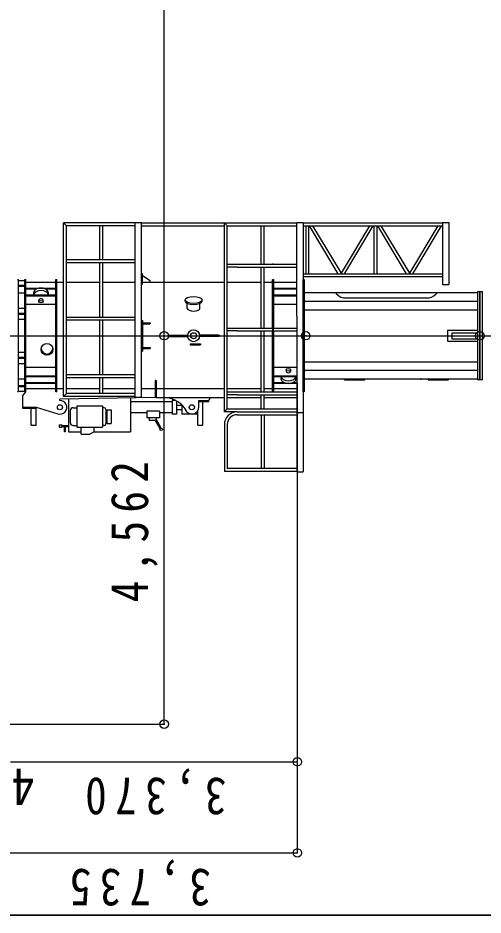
# Model space of a CAD drawing. Units: millimetres, scale not verified. Extents: x -1018044 to 39892, y -408708 to 2166079.
# Drawn here: x -14336 to -8870, y -16760 to -6225 of the extents above; entities that cross this region are included whole.
import ezdxf

# ---------------------------------------------------------------- set-up
doc = ezdxf.new("R2010")
doc.units = ezdxf.units.MM
doc.header["$LTSCALE"] = 200
doc.header["$PDMODE"] = 32
doc.header["$PDSIZE"] = 100
doc.linetypes.add('CHAIN2', pattern=[12, 9, -1, 1, -1])
for name, color, linetype in [('0-0', 7, 'Continuous'), ('1-0', 7, 'Continuous'), ('1-1', 4, 'Continuous'), ('1-2', 7, 'Continuous'), ('1-4', 7, 'Continuous')]:
    doc.layers.add(name, color=color, linetype=linetype)
doc.styles.add('ＭＳ ゴシック', font='')
doc.styles.get('ＭＳ ゴシック').set_extended_font_data('MS Gothic')

# ---------------------------------------------------------------- blocks, each defined once
blk = doc.blocks.new('VC-60B立面')
at = {"layer": '0-0', "color": 2, "linetype": 'CHAIN2'}
blk.add_line((-4977.1, -1688.5), (-4977.1, -6693.7), dxfattribs=at)
at = {"layer": '0-0'}
for p, q in [((-5827.1, -2941.6), (-5827.1, -3101.6)), ((-5687.1, -2941.6), (-5827.1, -2941.6)), ((-5815.1, -2941.6), (-5815.1, -3101.6)), ((-5687.1, -2941.6), (-5637.1, -2981.6)), ((-5637.1, -2893.6), (-5637.1, -2881.6)), ((-5637.1, -2893.6), (-4317.1, -2893.6)), ((-5627.1, -2893.6), (-5627.1, -2969.6)), ((-5572.1, -2893.6), (-5572.1, -2969.6)), ((-5560.1, -2893.6), (-5560.1, -2969.6)), ((-5482.1, -2893.6), (-5482.1, -2969.6)), ((-5302.1, -2893.6), (-5302.1, -2969.6)), ((-5242.1, -2893.6), (-5242.1, -2969.6)), ((-5230.1, -2893.6), (-5230.1, -2969.6)), ((-5170.1, -2893.6), (-5170.1, -2969.6)), ((-4784.1, -2893.6), (-4784.1, -2969.6)), ((-4724.1, -2893.6), (-4724.1, -2969.6)), ((-4712.1, -2893.6), (-4712.1, -2969.6)), ((-4652.1, -2893.6), (-4652.1, -2969.6)), ((-4472.1, -2893.6), (-4472.1, -2969.6)), ((-4394.1, -2893.6), (-4394.1, -2969.6)), ((-4382.1, -2893.6), (-4382.1, -2969.6)), ((-4327.1, -2893.6), (-4327.1, -2969.6)), ((-4317.1, -2881.6), (-4317.1, -2893.6)), ((-6027.1, -3041.6), (-6027.1, -3101.6)), ((-6027.1, -3041.6), (-5827.1, -3041.6)), ((-5637.1, -2969.6), (-4317.1, -2969.6)), ((-5637.1, -2981.6), (-5637.1, -2969.6)), ((-5637.1, -2981.6), (-4317.1, -2981.6)), ((-5602.1, -3331.6), (-5602.1, -2981.6)), ((-5536.1, -2981.6), (-5536.1, -3331.6)), ((-5527.1, -2981.6), (-5527.1, -3331.6)), ((-5456.1, -2981.6), (-5456.1, -3331.6)), ((-5447.1, -2981.6), (-5447.1, -3331.6)), ((-5347.1, -2981.6), (-5347.1, -3331.6)), ((-4607.1, -2981.6), (-4607.1, -3331.6)), ((-4507.1, -2981.6), (-4507.1, -3331.6)), ((-4498.1, -2981.6), (-4498.1, -3331.6)), ((-4427.1, -2981.6), (-4427.1, -3108.9)), ((-4418.1, -2981.6), (-4418.1, -3331.6)), ((-4352.1, -3331.6), (-4352.1, -2981.6)), ((-4317.1, -2969.6), (-4317.1, -2981.6)), ((-6027.1, -3101.6), (-5815.1, -3101.6)), ((-5815.1, -3101.6), (-5893.6, -3358.2)), ((-5815.1, -3101.6), (-5827.1, -3101.6)), ((-4577.1, -3132.9), (-4557.3, -3132.9)), ((-4577.1, -3183.1), (-4556.9, -3183.1)), ((-4427.1, -3205.1), (-4427.1, -3331.6)), ((-5637.1, -3331.6), (-4317.1, -3331.6)), ((-4317.1, -3331.6), (-5637.1, -3331.6)), ((-5637.1, -3343.6), (-5637.1, -3331.6)), ((-5637.1, -3343.6), (-4317.1, -3343.6)), ((-5602.1, -3422.6), (-5602.1, -3343.6)), ((-4352.1, -3422.6), (-4352.1, -3343.6)), ((-4317.1, -3331.6), (-4317.1, -3343.6)), ((-6107.1, -3436.6), (-6042.1, -3436.6)), ((-6107.1, -3446.6), (-6107.1, -3436.6)), ((-6107.1, -3446.6), (-6042.1, -3446.6)), ((-6022.1, -3371.6), (-6052.1, -3371.6)), ((-6052.1, -3371.6), (-6052.1, -3401.6)), ((-6042.1, -3401.6), (-6042.1, -3481.6)), ((-6032.1, -3401.6), (-6032.1, -3481.6)), ((-5737.1, -3381.6), (-5722.1, -3381.6)), ((-5702.1, -4501.6), (-5722.1, -3381.6)), ((-5657.1, -3456.6), (-5691.1, -3422.6)), ((-5602.1, -3850.6), (-5602.1, -3456.6)), ((-5471.1, -4264.6), (-5471.1, -3456.6)), ((-5437.1, -4264.6), (-5437.1, -3456.6)), ((-4796.3, -4264.6), (-4796.3, -3456.6)), ((-4762.3, -4264.6), (-4762.3, -3456.6)), ((-4352.1, -3850.6), (-4352.1, -3456.6)), ((-4121.1, -4264.6), (-4121.1, -3456.6)), ((-4087.1, -4264.6), (-4087.1, -3456.6)), ((-3653.1, -4264.6), (-3653.1, -3422.6)), ((-5720.3, -3481.6), (-6107.1, -3481.6)), ((-6107.1, -3481.6), (-6107.1, -3631.6)), ((-5802.1, -3581.6), (-6052.1, -3581.6)), ((-6052.1, -3581.6), (-6052.1, -3881.6)), ((-6032.1, -3536.6), (-6032.1, -3581.6)), ((-5857.1, -3501.6), (-5997.1, -3501.6)), ((-5822.1, -3536.6), (-5822.1, -3581.6)), ((-6132.1, -3631.6), (-6052.1, -3631.6)), ((-6132.1, -3631.6), (-6132.1, -3731.6)), ((-6107.1, -3781.6), (-6132.1, -3731.6)), ((-6107.1, -3781.6), (-6052.1, -3781.6)), ((-6107.1, -3781.6), (-6107.1, -4211.6)), ((-6032.1, -3901.6), (-6032.1, -3881.6)), ((-5822.1, -3901.6), (-5822.1, -3881.6)), ((-5657.1, -3850.6), (-5471.1, -3850.6)), ((-5657.1, -3884.6), (-5471.1, -3884.6)), ((-5602.1, -4264.6), (-5602.1, -3884.6)), ((-5437.1, -3850.6), (-4796.3, -3850.6)), ((-5437.1, -3884.6), (-4796.3, -3884.6)), ((-4762.3, -3850.6), (-4121.1, -3850.6)), ((-4762.3, -3884.6), (-4121.1, -3884.6)), ((-4352.1, -4264.6), (-4352.1, -3884.6)), ((-4087.1, -3850.6), (-3687.1, -3850.6)), ((-4087.1, -3884.6), (-3687.1, -3884.6)), ((-5842.1, -3921.6), (-6012.1, -3921.6)), ((-6007.1, -3931.6), (-6007.1, -3981.6)), ((-5847.1, -3931.6), (-6007.1, -3931.6)), ((-5847.1, -3981.6), (-6007.1, -3981.6)), ((-5977.1, -3921.6), (-5977.1, -3931.6)), ((-5877.1, -3921.6), (-5877.1, -3931.6)), ((-5847.1, -3931.6), (-5847.1, -3981.6)), ((-5707.3, -4211.6), (-6107.1, -4211.6)), ((-5882.1, -4401.6), (-5882.1, -4211.6)), ((-5752.1, -4701.6), (-5752.1, -4211.6)), ((-5697.1, -4264.6), (-3647.1, -4264.6)), ((-5697.1, -4264.6), (-5697.1, -4339.6)), ((-3647.1, -4264.6), (-3647.1, -4339.6)), ((-5942.1, -4551.6), (-5942.1, -4401.6)), ((-5697.1, -4339.6), (-3647.1, -4339.6)), ((-5602.1, -4501.6), (-5602.1, -4339.6)), ((-5157.1, -4339.6), (-5157.1, -4351.6)), ((-4797.1, -4339.6), (-5157.1, -4339.6)), ((-4797.1, -4351.6), (-5157.1, -4351.6)), ((-5127.1, -4351.6), (-5127.1, -4439.6)), ((-5115.1, -4351.6), (-5115.1, -4439.6)), ((-4839.1, -4351.6), (-4839.1, -4439.6)), ((-4827.1, -4351.6), (-4827.1, -4439.6)), ((-4797.1, -4339.6), (-4797.1, -4351.6)), ((-4372.1, -4339.6), (-4252.1, -4339.6)), ((-4372.1, -4351.6), (-4372.1, -4339.6)), ((-4372.1, -4351.6), (-4252.1, -4351.6)), ((-4352.1, -5313.6), (-4352.1, -4339.6)), ((-4252.1, -4351.6), (-4252.1, -4339.6)), ((-3687.1, -4339.6), (-3687.1, -5313.6)), ((-3653.1, -4339.6), (-3653.1, -6164.6)), ((-6068.6, -4558.6), (-5972.1, -4503)), ((-6061.1, -4571.6), (-5957.1, -4511.6)), ((-5942.1, -4431.6), (-5972.1, -4431.6)), ((-5972.1, -4511.6), (-5972.1, -4431.6)), ((-5942.1, -4511.6), (-5972.1, -4511.6)), ((-5502.1, -4501.6), (-5702.1, -4501.6)), ((-5702.1, -4513.6), (-5702.1, -4501.6)), ((-5502.1, -4513.6), (-5702.1, -4513.6)), ((-5702.1, -4513.6), (-5702.1, -5313.6)), ((-5602.1, -5313.6), (-5602.1, -4513.6)), ((-5502.1, -4513.6), (-5502.1, -4501.6)), ((-5115.1, -4439.6), (-5127.1, -4439.6)), ((-4827.1, -4439.6), (-4839.1, -4439.6)), ((-5862.1, -4551.6), (-5942.1, -4551.6)), ((-5882.1, -4701.6), (-5882.1, -4551.6)), ((-5737.1, -4701.6), (-5897.1, -4701.6)), ((-5897.1, -4751.6), (-5897.1, -4701.6)), ((-5737.1, -4742.1), (-5737.1, -4701.6)), ((-4985.1, -4651.6), (-4985.1, -4881.6)), ((-4969.1, -4651.6), (-4985.1, -4651.6)), ((-4969.1, -4651.6), (-4969.1, -4881.6)), ((-5742.3, -4751.6), (-5897.1, -4751.6)), ((-5787.1, -4811.6), (-5897.1, -4811.6)), ((-5897.1, -5001.6), (-5897.1, -4811.6)), ((-5842.1, -4751.6), (-5842.1, -4811.6)), ((-5792.1, -4751.6), (-5792.1, -4811.6)), ((-5071.1, -4911.6), (-5083.1, -4911.6)), ((-5083.1, -4911.6), (-5083.1, -5031.6)), ((-4658.4, -4876.6), (-4597.1, -4876.6)), ((-4570.6, -4851.6), (-4557.1, -4851.6)), ((-6027.1, -5001.6), (-6027.1, -5061.6)), ((-6027.1, -5001.6), (-5855.9, -5001.6)), ((-5817.1, -5011.6), (-5737.1, -5011.6)), ((-5749.1, -5011.6), (-5749.1, -5131.6)), ((-5737.1, -5011.6), (-5737.1, -5131.6)), ((-4985.1, -5251.6), (-4985.1, -5021.6)), ((-4969.1, -5251.6), (-4969.1, -5021.6)), ((-4658.4, -5026.6), (-4597.1, -5026.6)), ((-4570.6, -5051.6), (-4557.1, -5051.6)), ((-6027.1, -5061.6), (-5749.1, -5061.6)), ((-5749.1, -5131.6), (-5737.1, -5131.6)), ((-5737.1, -5131.6), (-5702.1, -5151.8)), ((-4969.1, -5251.6), (-4985.1, -5251.6)), ((-6571.1, -6164.6), (-6571.1, -5313.6)), ((-6021.1, -5313.6), (-6571.1, -5313.6)), ((-6537.1, -6164.6), (-6537.1, -5347.6)), ((-6021.1, -5347.6), (-6537.1, -5347.6)), ((-5871.1, -5313.6), (-3653.1, -5313.6)), ((-5871.1, -5463.6), (-5871.1, -5313.6)), ((-5837.1, -5347.6), (-5871.1, -5313.6)), ((-5837.1, -5347.6), (-3687.1, -5347.6)), ((-5837.1, -5347.6), (-5837.1, -6164.6)), ((-5702.1, -5347.6), (-5702.1, -5747.6)), ((-5671.1, -5463.6), (-5671.1, -5347.6)), ((-5637.1, -5347.6), (-5637.1, -6164.6)), ((-5602.1, -5747.6), (-5602.1, -5347.6)), ((-4921.1, -5463.6), (-4921.1, -5347.6)), ((-4887.1, -5347.6), (-4887.1, -6164.6)), ((-4352.1, -5747.6), (-4352.1, -5347.6)), ((-4171.1, -5463.6), (-4171.1, -5347.6)), ((-4137.1, -5347.6), (-4137.1, -6164.6)), ((-3687.1, -5347.6), (-3653.1, -5313.6)), ((-3687.1, -5347.6), (-3687.1, -6164.6)), ((-5905.1, -5463.6), (-5905.1, -6164.6)), ((-5871.1, -5463.6), (-5871.1, -6164.6)), ((-5671.1, -5463.6), (-5671.1, -6164.6)), ((-4921.1, -5463.6), (-4921.1, -6164.6)), ((-4171.1, -5463.6), (-4171.1, -6164.6)), ((-5905.1, -5747.6), (-6537.1, -5747.6)), ((-5905.1, -5781.6), (-6537.1, -5781.6)), ((-5837.1, -5747.6), (-5671.1, -5747.6)), ((-5837.1, -5781.6), (-5671.1, -5781.6)), ((-5702.1, -5781.6), (-5702.1, -6164.6)), ((-5637.1, -5747.6), (-4921.1, -5747.6)), ((-5637.1, -5781.6), (-4921.1, -5781.6)), ((-5602.1, -5877.6), (-5602.1, -5781.6)), ((-4887.1, -5747.6), (-4171.1, -5747.6)), ((-4887.1, -5781.6), (-4171.1, -5781.6)), ((-4352.1, -5877.6), (-4352.1, -5781.6)), ((-4137.1, -5747.6), (-3687.1, -5747.6)), ((-4137.1, -5781.6), (-3687.1, -5781.6)), ((-4317.1, -5877.6), (-5637.1, -5877.6)), ((-5637.1, -5889.6), (-5637.1, -5877.6)), ((-5637.1, -5877.6), (-4921.1, -5877.6)), ((-5637.1, -5889.6), (-4317.1, -5889.6)), ((-4921.1, -5889.6), (-5637.1, -5889.6)), ((-5602.1, -6164.6), (-5602.1, -5889.6)), ((-5536.2, -5889.6), (-5536.2, -6164.6)), ((-5527.2, -5889.6), (-5527.2, -6016.9)), ((-5456.2, -5889.6), (-5456.2, -6164.6)), ((-5447.2, -5889.6), (-5447.2, -6164.6)), ((-5347.2, -5889.6), (-5347.2, -6164.6)), ((-4887.1, -5889.6), (-4887.1, -5877.6)), ((-4887.1, -5877.6), (-4317.1, -5877.6)), ((-4317.1, -5889.6), (-4887.1, -5889.6)), ((-4607.2, -5889.6), (-4607.2, -6164.6)), ((-4507.2, -5889.6), (-4507.2, -6164.6)), ((-4498.2, -5889.6), (-4498.2, -6164.6)), ((-4427.2, -5889.6), (-4427.2, -6164.6)), ((-4418.2, -5889.6), (-4418.2, -6164.6)), ((-4352.1, -6164.6), (-4352.1, -5889.6)), ((-4317.1, -5877.6), (-4317.1, -5889.6)), ((-4137.1, -5889.6), (-4137.1, -5877.6)), ((-5377.2, -6091.1), (-5397.3, -6091.1)), ((-5377.2, -6040.9), (-5397, -6040.9)), ((-6577.1, -6164.6), (-6577.1, -6239.6)), ((-4747.1, -6164.6), (-6577.1, -6164.6)), ((-5877.1, -6164.6), (-5877.1, -6239.6)), ((-5527.2, -6113.1), (-5527.2, -6164.6)), ((-4747.1, -6164.6), (-3647.1, -6164.6)), ((-3647.1, -6164.6), (-3647.1, -6239.6)), ((-3647.1, -6239.6), (-6577.1, -6239.6)), ((-5637.1, -6239.6), (-4317.1, -6239.6)), ((-5637.1, -6251.6), (-5637.1, -6239.6)), ((-4317.1, -6251.6), (-5637.1, -6251.6)), ((-5637.1, -6251.6), (-4317.1, -6251.6)), ((-5485.1, -6254.3), (-5485.1, -8286)), ((-5382.1, -6251.3), (-5382.1, -8286)), ((-5282.1, -6251.3), (-5282.1, -8286)), ((-4672.1, -6245.3), (-4672.1, -8286)), ((-4572.1, -6256.7), (-4572.1, -8286)), ((-4469.1, -6268.1), (-4469.1, -8286)), ((-4317.1, -6239.6), (-4317.1, -6251.6)), ((-4283.1, -6239.6), (-4283.1, -7876.6)), ((-4249.1, -6239.6), (-4249.1, -7876.6)), ((-3687.1, -6269.6), (-4249.1, -6269.6)), ((-3687.1, -6303.6), (-4249.1, -6303.6)), ((-4249.1, -6651.6), (-3687.1, -6313.8)), ((-3687.1, -6239.6), (-3687.1, -7876.6)), ((-3653.1, -6239.6), (-3653.1, -7876.6)), ((-4244.4, -6688.4), (-3687.1, -6353.5)), ((-5497.1, -6726.2), (-5497.1, -6965.8)), ((-5497.1, -6726.2), (-5488.2, -6726.2)), ((-4249.1, -6725.2), (-3687.1, -7063)), ((-4244.4, -6688.4), (-3687.1, -7023.3)), ((-5497.1, -6965.8), (-5488.2, -6965.8)), ((-4249.1, -7073.1), (-3687.1, -7073.1)), ((-4249.1, -7107.1), (-3687.1, -7107.1)), ((-4249.1, -7455.1), (-3687.1, -7117.3)), ((-4244.4, -7491.9), (-3687.1, -7157)), ((-4249.1, -7528.7), (-3687.1, -7866.5)), ((-4244.4, -7491.9), (-3687.1, -7826.8)), ((-5497.1, -7706.2), (-5497.1, -7945.8)), ((-5497.1, -7706.2), (-5488.2, -7706.2)), ((-4377.1, -7876.6), (-4377.1, -7951.6)), ((-3647.1, -7876.6), (-4377.1, -7876.6)), ((-3647.1, -7876.6), (-3647.1, -7951.6)), ((-5497.1, -7945.8), (-5488.2, -7945.8)), ((-3647.1, -7951.6), (-4377.1, -7951.6)), ((-5497.1, -8316), (-5497.1, -8286)), ((-4457.1, -8286), (-5497.1, -8286)), ((-5497.1, -8316), (-4457.1, -8316)), ((-4457.1, -8316), (-5497.1, -8316)), ((-5494.6, -8316), (-4952.2, -8316)), ((-4459.6, -8316), (-5002.1, -8316)), ((-4457.1, -8286), (-4457.1, -8316))]:
    blk.add_line(p, q, dxfattribs=at)
for points in [[(-6022.1, -3371.6), (-6022.1, -3401.6), (-6052.1, -3401.6)], [(-5691.1, -4264.6), (-5691.1, -3422.6), (-3653.1, -3422.6)], [(-5657.1, -4264.6), (-5657.1, -3456.6), (-3687.1, -3456.6)], [(-3687.1, -4264.6), (-3687.1, -3456.6), (-3653.1, -3422.6)], [(-5802.1, -3581.6), (-5802.1, -3881.6), (-6052.1, -3881.6)], [(-5862.1, -4551.6), (-5862.1, -4401.6), (-5942.1, -4401.6)], [(-4352.1, -4439.6), (-4332.1, -4439.6), (-4272.1, -4351.6)], [(-5071.1, -4911.6), (-5071.1, -5031.6), (-5083.1, -5031.6)], [(-5497.1, -8316), (-4457.1, -8316), (-5497.1, -8316)]]:
    blk.add_lwpolyline(points, dxfattribs=at)
for centre, radius in [((-5137.2, -3229), 70), ((-5817.1, -3381.6), 30), ((-6076.1, -4571.6), 15), ((-5817.1, -4931.6), 30), ((-4977.1, -4951.6), 70), ((-4977.1, -4951.6), 35)]:
    blk.add_circle(centre, radius, dxfattribs=at)
for centre, radius, start, end in [((-5122.2, -3229), 70, 96.65395, 263.85608), ((-5817.1, -3381.6), 80, 162.98969, 0), ((-5997.1, -3536.6), 35, 90, 180), ((-5857.1, -3536.6), 35, 0, 90), ((-6012.1, -3901.6), 20, 180, 270), ((-5842.1, -3901.6), 20, 270, 0), ((-6009.5, -4598.9), 307.7, 296.18532, 357.26366), ((-5817.1, -4931.6), 80, 135, 270), ((-6021.1, -5463.6), 150, 0, 90), ((-6021.1, -5463.6), 116, 0, 90)]:
    blk.add_arc(centre, radius, start, end, dxfattribs=at)
for centre, major_axis, ratio in [((-4577.2, -3158.2), (0, -25), 0.6), ((-4557.1, -4951.6), (0, -100), 0.4), ((-5377.1, -6066.2), (0, -25), 0.6)]:
    blk.add_ellipse(centre, major_axis=major_axis, ratio=ratio, dxfattribs=at)
for centre, major_axis, ratio, start_param, end_param in [((-4557.2, -3158.2), (0, -25), 0.6, 6.2216295, 9.5294687), ((-4507.5, -3158.8), (0, -90), 0.6666, 0.1486395, 2.9798357), ((-4477.5, -3158.8), (0, -90), 0.6666, 6.0181044, 9.6882701), ((-4657.1, -4951.6), (0, -75), 0.3999, 3.1842402, 6.2831853), ((-4570.6, -4951.6), (0, -100), 0.4, 3.1415927, 6.2831853), ((-5476.8, -6066.8), (0, -90), 0.6666, 2.8781006, 6.5482662), ((-5446.8, -6066.8), (0, -90), 0.6666, 3.3033496, 6.1345458), ((-5397.1, -6066.2), (0, -25), 0.6, 3.0369019, 6.3447411)]:
    blk.add_ellipse(centre, major_axis=major_axis, ratio=ratio, start_param=start_param, end_param=end_param, dxfattribs=at)
at = {"layer": '0-0', "color": 4}
blk.add_point((-4977.1, -8316), dxfattribs=at)

msp = doc.modelspace()

# ---------------------------------------------------------------- linework, layer by layer
at = {"layer": '1-0'}
for p, q in [((-10972.7, -9448.5), (-10599.7, -9448.5)), ((-9416.4, -9448.5), (-8950.1, -9448.5)), ((-8937.4, -9436.5), (-8937.4, -10476.5)), ((-8937.4, -9436.5), (-8907.4, -9436.5)), ((-8907.4, -9436.5), (-8877.4, -9436.5)), ((-8907.4, -10478.6), (-8907.4, -9436.5)), ((-8877.4, -10476.5), (-8877.4, -9436.5)), ((-10972.7, -9551.5), (-8953.1, -9551.5)), ((-10511.9, -9511.5), (-9498.8, -9511.5)), ((-10972.7, -9651.5), (-8953.1, -9651.5)), ((-9287.4, -9891.5), (-9287.4, -10021.5)), ((-9287.4, -9891.5), (-8938.2, -9891.5)), ((-9237.4, -9921.5), (-9237.4, -9991.5)), ((-9237.4, -9921.5), (-8938.2, -9921.5)), ((-9237.4, -9991.5), (-8938.2, -9991.5)), ((-9287.4, -10021.5), (-8938.2, -10021.5)), ((-10972.7, -10261.5), (-8953.1, -10261.5)), ((-10972.7, -10361.5), (-8953.1, -10361.5)), ((-10972.7, -10464.5), (-8950.1, -10464.5)), ((-10497.2, -10476.5), (-10497.2, -10467.5)), ((-10497.2, -10476.5), (-10257.6, -10476.5)), ((-10257.6, -10476.5), (-10257.6, -10467.5)), ((-9597.2, -10476.5), (-9597.2, -10467.5)), ((-9517.2, -10476.5), (-9277.6, -10476.5)), ((-9277.6, -10476.5), (-9277.6, -10467.5)), ((-8877.4, -10476.5), (-8907.4, -10476.5))]:
    msp.add_line(p, q, dxfattribs=at)
msp.add_lwpolyline([(-8907.4, -9436.5), (-8907.4, -10476.5), (-8937.4, -10476.5)], dxfattribs=at)
for centre, start, end in [((-10473.7, -9346.3), 217.0826, 256.94548), ((-9541.1, -9346.3), 283.05452, 322.9174)]:
    msp.add_arc(centre, 169.5, start, end, dxfattribs=at)
at = {"layer": '1-1'}
for p, q in [((-12617.6, -9956.5), (-12617.6, 25044.3)), ((-11118, -9956.5), (-4710.9, -9956.5))]:
    msp.add_line(p, q, dxfattribs=at)
msp.add_point((-12617.6, -9956.5), dxfattribs=at)
at = {"layer": '1-2', "color": 4}
for p, q in [((-15246.4, -9956.5), (-10954.2, -9956.5)), ((-12617.6, -14518.5), (-12617.6, -9956.5)), ((-11052.7, -10515.7), (-11052.7, -14959.7)), ((-15246.4, -14518.5), (-12617.6, -14518.5)), ((-14422.3, -14959.7), (-11052.7, -14959.7)), ((-11052.7, -14971.9), (-11052.7, -16030.5)), ((-14787.4, -16030.5), (-11052.7, -16030.5)), ((8732.6, -16760.2), (-14787.4, -16760.2))]:
    msp.add_line(p, q, dxfattribs=at)
msp.add_lwpolyline([(-14787.4, -16760.2), (8732.6, -16760.2), (9639.6, -16760.2)], dxfattribs=at)
for p in [(-10954.2, -9956.5), (-12617.6, -14518.5), (-11052.7, -14959.7), (-11052.7, -16030.5)]:
    msp.add_point(p, dxfattribs=at)

# ---------------------------------------------------------------- block references
at = {"layer": '1-4', "rotation": 90}
msp.add_blockref('VC-60B立面', (-17223.4, -4979.4), dxfattribs=at)

# ---------------------------------------------------------------- texts
at = {"layer": '1-2', "char_height": 439.9, "attachment_point": 7, "style": 'ＭＳ ゴシック'}
for s, insert, rotation in [('\\T1.38;\\W0.85;4,562', (-12692.6, -13087.5), 90), ('\\T1.37;\\W0.9;440', (-14142.3, -15034.7), 180), ('\\T1.38;\\W0.85;3,370', (-11887.5, -15034.7), 180), ('\\T1.38;\\W0.85;3,735', (-12070.1, -16105.5), 180)]:
    msp.add_mtext(s, dxfattribs=dict(at, insert=insert, rotation=rotation))

doc.saveas('drawing.dxf')
